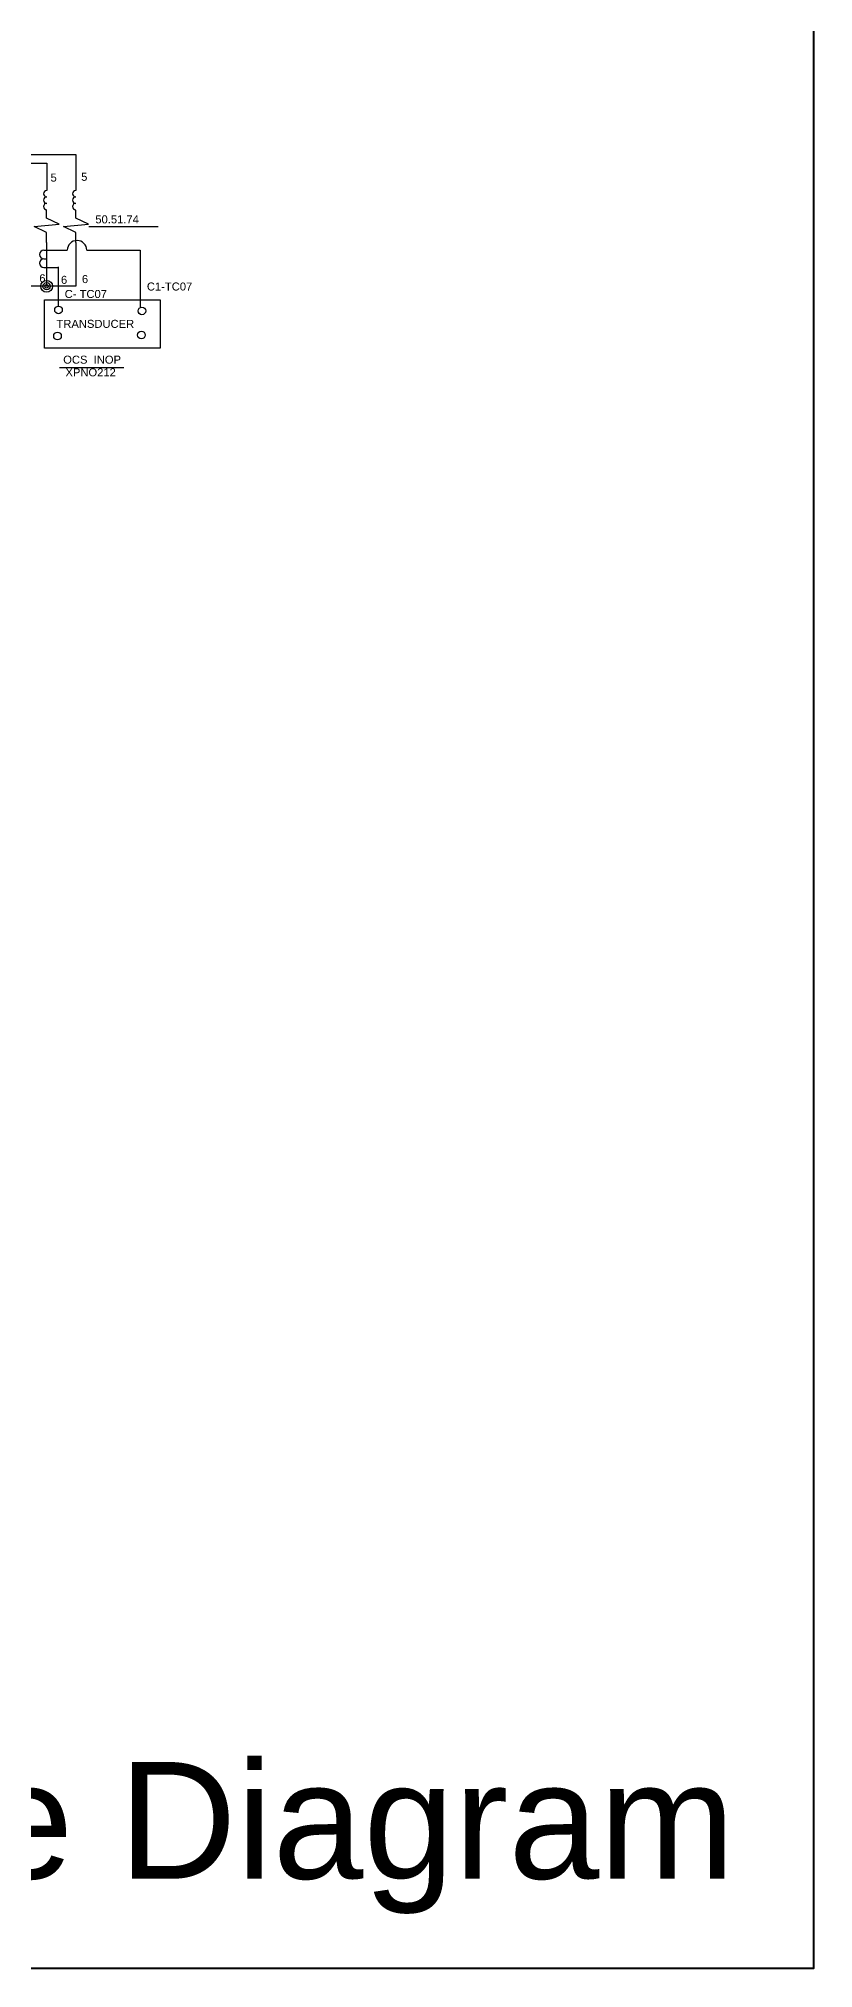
# Model space of a CAD drawing. Header units: millimetres. Extents: x 1 to 122, y 23 to 123.
# Drawn here: x 103.05 to 122.41, y 22.52 to 70.74 of the extents above; entities that cross this region are included whole.
import ezdxf

# ---------------------------------------------------------------- set-up
doc = ezdxf.new("R2010")
doc.units = ezdxf.units.MM
doc.header["$MEASUREMENT"] = 0
doc.linetypes.add('HIDDEN2', pattern=[0.1875, 0.125, -0.0625])
doc.layers.add('SYMS', color=7, linetype='Continuous')
doc.layers.add('WIRES', color=7, linetype='Continuous')
doc.styles.get("Standard").update_dxf_attribs({"font": 'arial.ttf'})
doc.styles.add('WD', font='romans.shx')

# ---------------------------------------------------------------- blocks, each defined once
blk = doc.blocks.new('jcyurt')
for centre in [(192.433, 220.067), (192.433, 219.969), (192.433, 219.871)]:
    blk.add_arc(centre, 0.0492, 270, 90)
blk = doc.blocks.new('htnvrj')
for p, q in [((188.99, 220.992), (189.066, 220.992)), ((189.066, 220.992), (189.113, 221.086)), ((189.113, 221.086), (189.129, 220.898)), ((189.129, 220.898), (189.175, 220.992)), ((189.175, 220.992), (189.236, 220.992))]:
    blk.add_line(p, q)
blk = doc.blocks.new('WDDOT')
for radius in [0.03, 0.0187, 0.00929]:
    blk.add_circle((0, 0), radius)
blk = doc.blocks.new('hntvrh65')
for p, q in [((188.593, 219.765), (188.593, 219.453)), ((188.843, 219.765), (188.843, 219.702)), ((189.093, 219.765), (189.093, 219.453))]:
    blk.add_line(p, q)
for centre in [(188.718, 219.765), (188.968, 219.765)]:
    blk.add_arc(centre, 0.125, 0, 180)
blk = doc.blocks.new('HT0_02')
blk.add_circle((0, 0), 0.0699)
at = {"style": 'WD', "flags": 1}
for tag, p in [('X4TERM01', (-0.07, 0)), ('X2TERM01', (0, 0.07)), ('X1TERM01', (0.07, 0)), ('X8TERM01', (0, -0.07))]:
    blk.add_attdef(tag, p, '', height=0.01, dxfattribs=at)

msp = doc.modelspace()

# ---------------------------------------------------------------- linework, layer by layer
for p, q in [((104.309, 66.042), (106.041, 66.042)), ((103.574, 62.525), (105.179, 62.525))]:
    msp.add_line(p, q)
at = {"linetype": 'Continuous'}
for p, q in [((103.197, 63.007), (103.197, 64.214)), ((103.197, 64.214), (103.552, 64.209)), ((103.332, 64.209), (106.09, 64.209)), ((106.09, 64.209), (106.09, 63.007)), ((106.09, 63.007), (103.197, 63.007))]:
    msp.add_line(p, q, dxfattribs=at)
at = {"color": 5, "lineweight": 40}
msp.add_lwpolyline([(1.434, 123.197), (122.406, 123.197), (122.406, 22.517), (1.434, 22.517)], close=True, dxfattribs=at)
at = {"layer": 'WIRES'}
for p, q in [((99.687, 67.848), (103.983, 67.848)), ((100.227, 67.63), (103.259, 67.63)), ((103.259, 67.63), (103.259, 66.947)), ((103.983, 67.848), (103.982, 66.947)), ((103.252, 65.642), (103.252, 64.552)), ((103.985, 65.642), (103.985, 64.552)), ((103.446, 65.451), (103.769, 65.451)), ((104.258, 65.451), (105.593, 65.451)), ((105.593, 65.451), (105.593, 64.037)), ((103.552, 64.039), (103.552, 65.036))]:
    msp.add_line(p, q, dxfattribs=at)
at = {"layer": 'WIRES', "linetype": 'Continuous'}
for p, q in [((103.443, 65.025), (103.552, 65.025)), ((103.985, 64.552), (101.973, 64.552))]:
    msp.add_line(p, q, dxfattribs=at)
at = {"layer": 'WIRES'}
msp.add_arc((104.013, 65.451), 0.244, 0, 180, dxfattribs=at)

# ---------------------------------------------------------------- block references
for name, p, xscale, yscale, zscale, rotation in [('jcyurt', (419.858, 428.612), 1.645269508387359, 1.645269508387359, 1.645269508387359, 180), ('jcyurt', (420.586, 428.612), 1.645269508387359, 1.645269508387359, 1.645269508387359, 180), ('htnvrj', (833.849, -559.157), 3.305987744164149, 3.305987744164149, 3.305987744164149, 90), ('htnvrj', (834.583, -559.157), 3.305987744164149, 3.305987744164149, 3.305987744164149, 90), ('hntvrh65', (290.309, -95.561), 0.8514948915127982, 0.8514948915127982, 0.8514948915127982, 89.99999999999999)]:
    msp.add_blockref(name, p, dxfattribs=dict(xscale=xscale, yscale=yscale, zscale=zscale, rotation=rotation))
at = {"layer": 'SYMS', "linetype": 'HIDDEN2'}
for name, p, xscale, yscale, zscale in [('WDDOT', (103.252, 64.552), 4.888874362020808, 4.888874362020808, 4.888874362020808), ('HT0_02', (103.549, 63.961), 1.365313447415493, 1.365313447415493, 1.365313447415493), ('HT0_02', (105.634, 63.936), 1.365313447415493, 1.365313447415493, 1.365313447415493), ('HT0_02', (103.524, 63.309), 1.365313447415493, 1.365313447415493, 1.365313447415493), ('HT0_02', (105.622, 63.334), 1.365313447415493, 1.365313447415493, 1.365313447415493)]:
    msp.add_blockref(name, p, dxfattribs=dict(at, xscale=xscale, yscale=yscale, zscale=zscale))

# ---------------------------------------------------------------- texts
for s, p in [('5', (103.35, 67.168)), ('5', (104.115, 67.187)), ('50.51.74', (104.469, 66.124)), ('6', (103.07, 64.651)), ('6', (103.611, 64.613)), ('6', (104.134, 64.632)), ('C1-TC07', (105.757, 64.446)), ('C- TC07', (103.704, 64.259)), ('TRANSDUCER', (103.499, 63.513)), ('OCS  INOP', (103.667, 62.618)), ('XPNO212', (103.723, 62.301))]:
    msp.add_text(s, height=0.2).set_placement(p)
at = {"lineweight": 100}
msp.add_text('7.2 kV Bus Three-Line Diagram', height=2.91684, dxfattribs=at).set_placement((63.383, 24.759))

doc.saveas('drawing.dxf')
